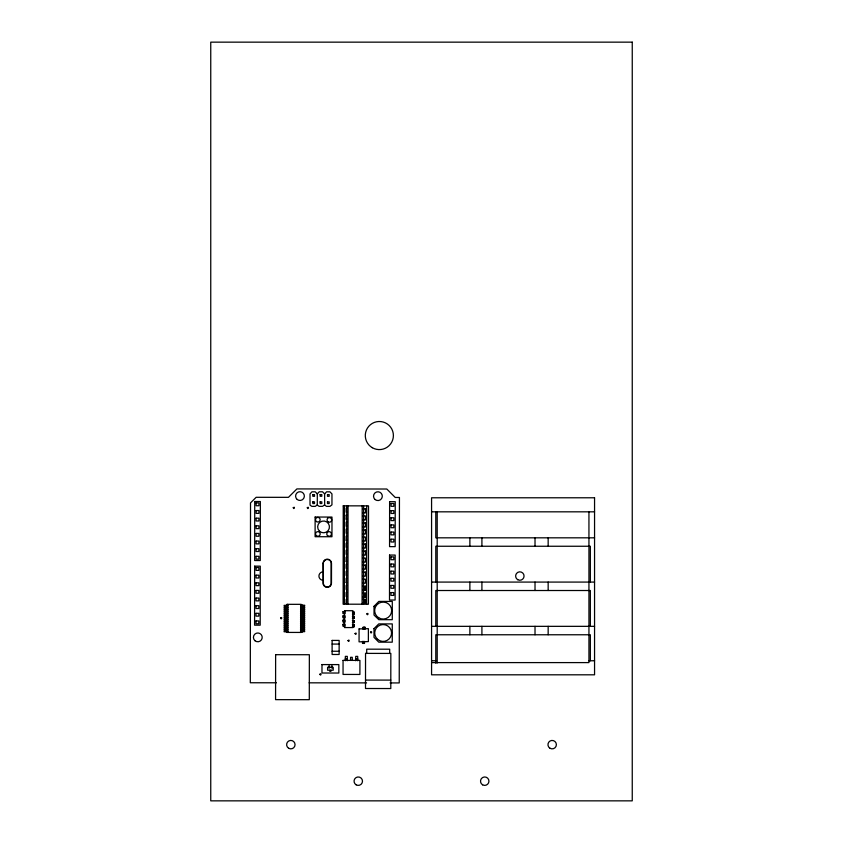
<?xml version="1.0" encoding="UTF-8"?>
<svg xmlns="http://www.w3.org/2000/svg" width="843" height="843" viewBox="0 0 843 843"><rect width="100%" height="100%" fill="white"/><g stroke="black" fill="none" stroke-linecap="round" stroke-linejoin="round"><path stroke-width="1.26" d="M286.093 628.973L286.209 629.816L286.209 628.973M286.209 627.845L286.093 627.002M286.22 621.944L286.104 621.101L286.104 621.934M286.22 619.974L286.104 619.131L286.104 619.963M286.23 614.073L286.23 613.23L286.104 614.062M286.114 609.299L286.23 610.142L286.23 609.299M286.23 608.172L286.114 607.329M286.23 606.212L286.241 605.369M302.553 627.719L302.553 626.876M302.553 625.759L302.563 624.916M302.563 620.975L302.563 621.818L302.563 620.996M302.563 619.015L302.563 619.858L302.563 619.025M302.574 611.986L302.574 611.143M302.574 610.016L302.574 609.173M302.574 608.056L302.584 607.213M302.584 606.085L302.584 605.242M302.679 623.788L302.679 622.945M302.679 621.818L302.679 620.975M302.679 619.858L302.679 619.015M302.7 608.056L302.7 607.213M302.7 606.085L302.7 605.242M324.681 493.914L326.557 491.817L329.929 491.827L331.963 493.914L331.952 504.873L329.919 506.38L326.547 506.38L324.671 505.136L324.597 493.893L322.574 491.796L319.202 491.796L317.316 493.882L317.305 505.115L319.181 506.348L322.553 506.358L324.587 504.852M329.792 670.206L329.792 671.334L330.92 671.334L330.92 670.206M343.375 626.212L343.375 624.273M343.386 621.997L343.386 620.058M343.386 617.782L343.386 615.843M343.396 613.567L343.396 611.628M344.365 604.189L344.481 505.842M345.303 660.722L345.345 656.36L347.305 656.36L347.274 660.722M346.125 603.514L346.125 599.51L346.684 599.521M346.146 582.439L346.157 578.435L346.705 578.446M346.178 561.364L346.178 557.36L346.736 557.371M346.199 540.289L346.199 536.285L346.758 536.296M346.22 519.214L346.22 515.21M346.642 604.189L346.758 505.842M347.959 604.189L348.075 505.842M350.572 660.396L350.572 657.308L352.258 657.308L352.258 660.396M354.06 626.728L354.06 624.789M354.06 622.513L354.06 620.574M354.071 618.298L354.071 616.359M354.071 614.083L354.071 612.144M355.704 660.733L355.735 656.37L357.706 656.381L357.674 660.733M362.079 604.21L362.195 505.863M363.502 604.21L363.618 505.863M364.871 603.367L364.871 599.436L365.43 599.436M364.871 597.192L364.882 593.251M364.882 590.163L364.882 587.539M365.019 627.329L365.019 629.268L363.048 629.268L363.08 627.329L365.019 627.329L363.059 627.329M365.43 593.187L365.44 597.192L362.627 597.181M365.44 586.17L365.44 590.163L362.627 590.163M365.462 572.112L365.451 576.117L362.648 576.106M365.472 565.095L365.462 569.088L362.659 569.088M365.483 551.037L365.483 555.042L362.669 555.031M365.493 544.02L365.483 548.013L362.68 548.013M365.504 529.962L365.504 533.967L362.701 533.956M365.514 522.945L365.514 526.938L362.701 526.938M365.535 508.887L365.535 512.892L362.722 512.881M366.568 604.21L366.684 505.863M366.705 653.388L366.705 649.173L389.687 649.205L389.687 653.42M286.093 630.933L286.209 631.765M286.22 617.171L286.104 617.993M317.295 504.873L315.261 506.38L311.889 506.38L310.013 505.136L310.034 493.914L311.91 491.817L315.282 491.827L317.305 493.914M431.574 511.827L594.557 511.827M594.557 537.823L435.789 537.823L435.789 511.827M431.574 582.081L594.557 582.081M431.574 626.338L594.557 626.338M431.574 660.764L435.789 660.764M588.941 660.764L594.557 660.764M431.574 662.598L588.941 662.598L588.941 511.827M328.939 667.066L329.592 667.066M346.789 508.192L346.241 508.192L346.231 512.186L346.789 512.122M362.911 508.887L365.535 508.951M346.231 515.221L346.779 515.221M362.901 515.916L365.525 515.979L365.525 519.91L362.711 519.91M346.22 519.151L346.779 519.151M346.779 522.239L346.22 522.239L346.22 526.232L346.768 526.18M362.89 522.934L365.514 523.008M346.768 529.267L346.21 529.267L346.21 533.261L346.758 533.197M362.89 529.962L365.504 530.026M362.88 536.991L365.504 537.054L365.493 540.985L362.69 540.985M346.199 540.226L346.758 540.226M346.747 543.313L346.199 543.313L346.188 547.307L346.747 547.255M362.869 544.009L365.493 544.083M346.747 550.342L346.188 550.342L346.178 554.336L346.736 554.273M362.859 551.037L365.483 551.101M362.848 558.066L365.472 558.129L365.472 562.06L362.659 562.06M346.178 561.301L346.726 561.301M346.726 564.389L346.167 564.389L346.167 568.382L346.726 568.33M362.848 565.084L365.472 565.158M346.715 571.417L346.167 571.417L346.157 575.411L346.715 575.347M362.838 572.112L365.462 572.176M362.827 579.141L365.451 579.204L365.451 583.135L362.638 583.135M346.146 582.376L346.705 582.376M346.705 585.463L346.146 585.463L346.146 589.457L346.694 589.405M362.817 586.159L365.44 586.233M346.694 592.492L346.136 592.492L346.136 596.486L346.684 596.423M362.817 593.187L365.43 593.251M362.806 599.373L365.43 599.373L365.419 603.367L362.616 603.367M346.125 603.451L346.684 603.451M288.211 605.369L284.144 605.358L284.144 606.201L288.211 606.212M288.211 607.329L284.133 607.329L284.133 608.172L288.211 608.172M288.211 609.299L284.133 609.299L284.133 610.142L288.211 610.142M288.211 611.27L284.133 611.259L284.133 612.102L288.211 612.113M352.406 612.113L354.355 612.144L354.345 614.083L352.406 614.083M288.201 613.23L284.133 613.23L284.133 614.073L288.201 614.073M288.201 615.2L284.133 615.2L284.133 616.043L288.201 616.043M352.406 616.328L354.345 616.359L354.345 618.298L352.406 618.298M288.201 617.171L284.123 617.16L284.123 618.003L288.201 618.014M288.201 619.131L284.123 619.131L284.123 619.974L288.201 619.974M352.406 620.543L354.345 620.574L354.334 622.513L352.395 622.513M288.201 621.101L284.123 621.101L284.123 621.944L288.19 621.944M288.19 623.072L284.123 623.061L284.123 623.904L288.19 623.915M352.395 624.758L354.334 624.789L354.334 626.728L352.395 626.728M288.19 625.032L284.123 625.032L284.112 625.875L288.19 625.875M288.19 627.002L284.112 627.002L284.112 627.845L288.19 627.845M363.08 627.603L365.019 627.603M288.19 628.973L284.112 628.962L284.112 629.805L288.19 629.816M288.18 630.933L284.112 630.933L284.112 631.776L288.18 631.776M362.532 643.135L364.461 643.135M332.121 644.073L339.149 644.073M332.11 651.249L339.139 651.26M345.314 658.868L347.305 658.868M355.704 658.878L357.706 658.878M345.335 659.142L347.305 659.152M355.735 659.152L357.706 659.152M331.752 666.971L332.405 667.066M365.514 680.08L390.804 680.111M276.43 682.788L250.308 682.756L250.519 502.923L256.135 497.307L288.454 497.338L296.894 488.919L386.811 489.024L395.23 497.465L399.445 497.475L399.234 682.935L390.088 682.925M309.096 682.83L366.579 682.893M286.209 627.002L286.209 627.835M286.104 615.2L286.104 616.033M590.342 582.081L590.342 546.253L435.789 546.253L435.789 582.081M590.342 626.338L590.342 590.511L435.789 590.511L435.789 626.338M590.342 660.764L590.342 634.768L435.789 634.768L435.789 663.22M548.161 537.823L548.161 546.253M548.161 582.081L548.161 590.511M548.161 626.338L548.161 634.768M535.02 537.823L535.02 546.253M535.02 582.081L535.02 590.511M535.02 626.338L535.02 634.768M481.911 537.823L481.911 546.253M481.911 582.081L481.911 590.511M481.911 626.338L481.911 634.768M469.878 537.823L469.878 546.253M469.878 582.081L469.878 590.511M469.878 626.338L469.878 634.768M437.201 511.827L437.201 663.019M323.154 580.269A4.215 4.215 0 0 1 318.939 576.054A4.215 4.215 0 0 1 323.154 571.839M254.66 566.148L254.586 625.158L260.202 625.169L260.276 566.159L254.66 566.148M254.734 501.522L254.66 560.532L260.276 560.532L260.35 501.522L254.734 501.522M255.998 620.943L255.987 623.757L258.801 623.757L258.801 620.943L255.998 620.943M256.009 613.314L255.998 616.128L258.812 616.128L258.812 613.314L256.009 613.314M256.009 605.685L256.009 608.498L258.822 608.498L258.822 605.685L256.009 605.685M256.019 598.056L256.019 600.869L258.833 600.869L258.833 598.066L256.019 598.056M256.03 590.437L256.03 593.24L258.843 593.251L258.843 590.437L256.03 590.437M256.04 582.808L256.04 585.622L258.843 585.622L258.854 582.808L256.04 582.808M256.051 575.179L256.051 577.992L258.854 577.992L258.864 575.189L256.051 575.179M256.061 567.56L256.051 570.363L258.864 570.374L258.864 567.56L256.061 567.56M256.072 556.317L256.072 559.13L258.875 559.13L258.885 556.317L256.072 556.317M256.082 548.688L256.072 551.491L258.885 551.501L258.885 548.688L256.082 548.688M256.093 541.058L256.082 543.872L258.896 543.872L258.896 541.058L256.093 541.058M256.093 533.429L256.093 536.243L258.906 536.243L258.906 533.429L256.093 533.429M256.103 525.8L256.103 528.614L258.917 528.614L258.917 525.811L256.103 525.8M256.114 518.182L256.114 520.985L258.927 520.995L258.927 518.182L256.114 518.182M256.124 510.552L256.124 513.366L258.927 513.366L258.938 510.552L256.124 510.552M256.135 502.923L256.135 505.737L258.938 505.737L258.949 502.934L256.135 502.923M275.629 654.684L275.577 699.648L309.297 699.69L309.349 654.726L275.629 654.684M286.209 625.032L286.209 625.875L286.209 625.032M286.093 623.072L286.209 623.915L286.093 623.072M286.23 615.2L286.22 616.043L286.23 615.2M286.23 611.27L286.23 612.113L286.23 611.27M287.126 604.326L287.094 632.419L301.141 632.44L301.183 604.336L287.126 604.326M300.572 630.817L300.572 631.66L304.65 631.66L304.65 630.817L300.572 630.817M300.572 628.846L300.572 629.689L304.65 629.689L304.65 628.846L300.572 628.846M300.582 626.876L300.582 627.719L304.65 627.729L304.65 626.886L300.582 626.876M300.582 624.916L300.582 625.759L304.65 625.759L304.65 624.916L300.582 624.916M300.582 622.945L300.582 623.788L304.66 623.788L304.66 622.945L300.582 622.945M300.582 620.975L300.582 621.818L304.66 621.828L304.66 620.985L300.582 620.975M300.593 619.015L300.582 619.858L304.66 619.858L304.66 619.015L300.593 619.015M300.593 617.044L300.593 617.887L304.66 617.887L304.66 617.044L300.593 617.044M300.593 615.074L300.593 615.917L304.66 615.927L304.671 615.084L300.593 615.074M300.593 613.114L300.593 613.957L304.671 613.957L304.671 613.114L300.593 613.114M300.593 611.143L300.593 611.986L304.671 611.986L304.671 611.143L300.593 611.143M300.603 609.173L300.603 610.016L304.671 610.026L304.671 609.183L300.603 609.173M300.603 607.213L300.603 608.056L304.671 608.056L304.671 607.213L300.603 607.213M300.603 605.242L300.603 606.085L304.681 606.085L304.681 605.242L300.603 605.242M302.553 630.817L302.553 631.66L302.553 630.827M302.553 628.846L302.553 629.689L302.553 628.857M302.563 622.945L302.563 623.788L302.563 622.956M302.574 617.044L302.563 617.887L302.563 617.055M302.574 615.074L302.574 615.917L302.574 615.095M302.574 613.114L302.574 613.957L302.574 613.124M302.669 630.817L302.669 631.66L302.669 630.827M302.669 628.846L302.669 629.689L302.669 628.857M302.669 626.876L302.669 627.719L302.669 626.897M302.679 624.916L302.679 625.759L302.679 624.926M302.679 617.044L302.69 617.887L302.69 617.055M302.69 615.074L302.69 615.917L302.69 615.095M302.69 613.114L302.69 613.957L302.69 613.124M302.69 611.143L302.69 611.986L302.69 611.154M302.69 609.173L302.69 610.016L302.7 609.194M312.827 501.87L312.827 503.556L314.513 503.556L314.513 501.87L312.827 501.87M312.837 494.62L312.837 496.306L314.523 496.306L314.523 494.62L312.837 494.62M315.124 517.044L315.103 536.717L331.963 536.738L331.984 517.065L315.124 517.044M320.119 501.838L320.119 503.524L321.805 503.524L321.805 501.838L320.119 501.838M320.129 494.588L320.119 496.274L321.805 496.274L321.815 494.588L320.129 494.588M321.984 664.579L321.973 673.009L338.833 673.03L338.844 664.6L321.984 664.579M323.08 563.419L323.048 583.093A4.215 4.215 0 0 0 327.263 587.308A4.215 4.215 0 0 0 331.478 583.103L331.51 563.43A4.215 4.215 0 0 0 327.295 559.204A4.215 4.215 0 0 0 323.08 563.419M323.291 563.43L323.406 584.125A3.994 3.994 0 0 0 331.12 584.136L331.151 562.397A3.994 3.994 0 0 0 323.427 562.386L323.291 563.43M327.484 501.87L327.484 503.556L329.17 503.556L329.17 501.87L327.484 501.87M327.495 494.62L327.484 496.306L329.17 496.306L329.181 494.62L327.495 494.62M327.6 667.393L327.59 670.206L333.217 670.206L333.217 667.403L327.6 667.393M328.939 666.128L328.907 667.941L329.56 667.941L329.592 666.128L328.939 666.128M331.742 666.128L331.71 667.941L332.374 667.941L332.405 666.139L331.742 666.128M332.121 640.417L332.11 654.474L339.128 654.484L339.149 640.427L332.121 640.417M343.059 660.385L343.048 674.432L359.908 674.453L359.919 660.406L343.059 660.385M343.101 624.273L343.101 626.244L345.04 626.244L345.04 624.273L343.101 624.273M343.112 620.058L343.112 622.029L345.04 622.029L345.05 620.058L343.112 620.058M343.112 615.843L343.112 617.814L345.05 617.814L345.05 615.843L343.112 615.843M343.112 611.628L343.122 613.599L345.05 613.599L345.061 611.628L343.112 611.628M343.238 505.842L343.122 604.189L368.412 604.22L368.528 505.863L343.238 505.842M344.502 610.701L344.481 627.561L352.911 627.571L352.932 610.711L344.502 610.701M359.076 628.92L359.065 641.85L368.37 641.586L368.391 628.667L359.076 628.92M362.532 641.47L362.522 643.409L364.492 643.409L364.492 641.47L362.532 641.47M365.546 653.388L365.504 688.51L390.794 688.541L390.836 653.42L365.546 653.388M374.007 628.625L373.997 637.34L378.77 642.166L392.258 642.176L392.28 623.915L378.792 623.894L374.007 628.625M374.029 606.317L374.018 615.032L378.792 619.679L392.28 619.7L392.301 601.438L378.813 601.417L374.029 606.317M389.55 555.063L389.498 600.026L395.114 600.037L395.167 555.073L389.55 555.063M389.614 501.68L389.561 546.633L395.177 546.643L395.23 501.68L389.614 501.68M390.941 592.576L390.931 595.39L393.744 595.39L393.744 592.587L390.941 592.576M390.941 585.442L390.941 588.256L393.755 588.256L393.755 585.442L390.941 585.442M390.952 578.309L390.952 581.112L393.765 581.122L393.765 578.309L390.952 578.309M390.962 571.164L390.962 573.978L393.765 573.978L393.776 571.175L390.962 571.164M390.973 564.03L390.962 566.844L393.776 566.844L393.776 564.03L390.973 564.03M390.983 556.896L390.973 559.699L393.786 559.71L393.786 556.896L390.983 556.896M391.004 539.193L390.994 541.996L393.807 542.007L393.807 539.193L391.004 539.193M391.004 532.049L391.004 534.862L393.818 534.862L393.818 532.059L391.004 532.049M391.015 524.915L391.015 527.729L393.818 527.729L393.829 524.915L391.015 524.915M391.026 517.781L391.026 520.584L393.829 520.595L393.839 517.781L391.026 517.781M391.036 510.637L391.026 513.45L393.839 513.45L393.839 510.647L391.036 510.637M391.036 503.503L391.036 506.316L393.85 506.316L393.85 503.503L391.036 503.503M348.011 640.606C349.107 643.198 349.919 638.53 348.011 640.606M319.876 674.252C320.846 676.897 321.889 672.282 319.876 674.252M280.614 617.982C281.467 620.669 282.7 616.096 280.614 617.982M307.295 507.718C308.148 510.405 309.381 505.832 307.295 507.718M303.09 618.003C303.944 620.69 305.177 616.117 303.09 618.003M355.061 633.525C355.915 636.212 357.147 631.628 355.061 633.525M366.884 613.873C367.738 616.549 368.971 611.976 366.884 613.873M370.509 632.134C371.373 634.821 372.606 630.248 370.509 632.134M293.259 507.665C293.944 510.394 295.461 505.905 293.259 507.665M632.25 42.15L210.75 42.15L210.75 800.85L632.25 800.85L632.25 42.15M594.557 497.781L431.574 497.781L431.574 674.811L594.557 674.811L594.557 497.781M288.727 748.299A4.215 4.215 0 0 0 295.05 744.654A4.215 4.215 0 0 0 288.727 740.997A4.215 4.215 0 0 0 288.727 748.299M550.058 748.299A4.215 4.215 0 0 0 556.38 744.654A4.215 4.215 0 0 0 550.058 740.997A4.215 4.215 0 0 0 550.058 748.299M482.618 784.833A4.215 4.215 0 0 0 488.94 781.176A4.215 4.215 0 0 0 482.618 777.531A4.215 4.215 0 0 0 482.618 784.833M356.167 784.833A4.215 4.215 0 0 0 362.49 781.176A4.215 4.215 0 0 0 356.167 777.531A4.215 4.215 0 0 0 356.167 784.833M372.321 447.717A14.046 14.046 0 0 0 393.396 435.546A14.046 14.046 0 0 0 372.321 423.386A14.046 14.046 0 0 0 372.321 447.717M517.739 579.699A4.215 4.215 0 0 0 524.061 576.054A4.215 4.215 0 0 0 517.739 572.397A4.215 4.215 0 0 0 517.739 579.699M377.601 639.342A8.43 8.43 0 0 0 391.405 634.61A8.43 8.43 0 0 0 380.404 625.021A8.43 8.43 0 0 0 377.601 639.342M378.728 617.814A8.504 8.504 0 0 0 391.658 610.764A8.504 8.504 0 0 0 379.087 603.093A8.504 8.504 0 0 0 378.728 617.814M319.413 531.101A5.901 5.901 0 0 0 329.265 528.361A5.901 5.901 0 0 0 321.963 521.206A5.901 5.901 0 0 0 319.413 531.101M316.546 535.863A2.318 2.318 0 0 0 320.171 534.146A2.318 2.318 0 0 0 316.873 531.859A2.318 2.318 0 0 0 316.546 535.863M327.79 535.885A2.318 2.318 0 0 0 331.415 534.167A2.318 2.318 0 0 0 328.117 531.88A2.318 2.318 0 0 0 327.79 535.885M316.515 521.606A2.318 2.318 0 0 0 320.14 519.899A2.318 2.318 0 0 0 316.842 517.613A2.318 2.318 0 0 0 316.515 521.606M328.053 521.806A2.318 2.318 0 0 0 331.678 520.099A2.318 2.318 0 0 0 328.38 517.813A2.318 2.318 0 0 0 328.053 521.806M255.039 640.775A4.394 4.394 0 0 0 262.152 638.077A4.394 4.394 0 0 0 256.261 633.262A4.394 4.394 0 0 0 255.039 640.775M297.2 499.477A4.394 4.394 0 0 0 304.312 496.78A4.394 4.394 0 0 0 298.422 491.975A4.394 4.394 0 0 0 297.2 499.477M375.146 499.572A4.394 4.394 0 0 0 382.258 496.875A4.394 4.394 0 0 0 376.368 492.059A4.394 4.394 0 0 0 375.146 499.572"/></g></svg>
